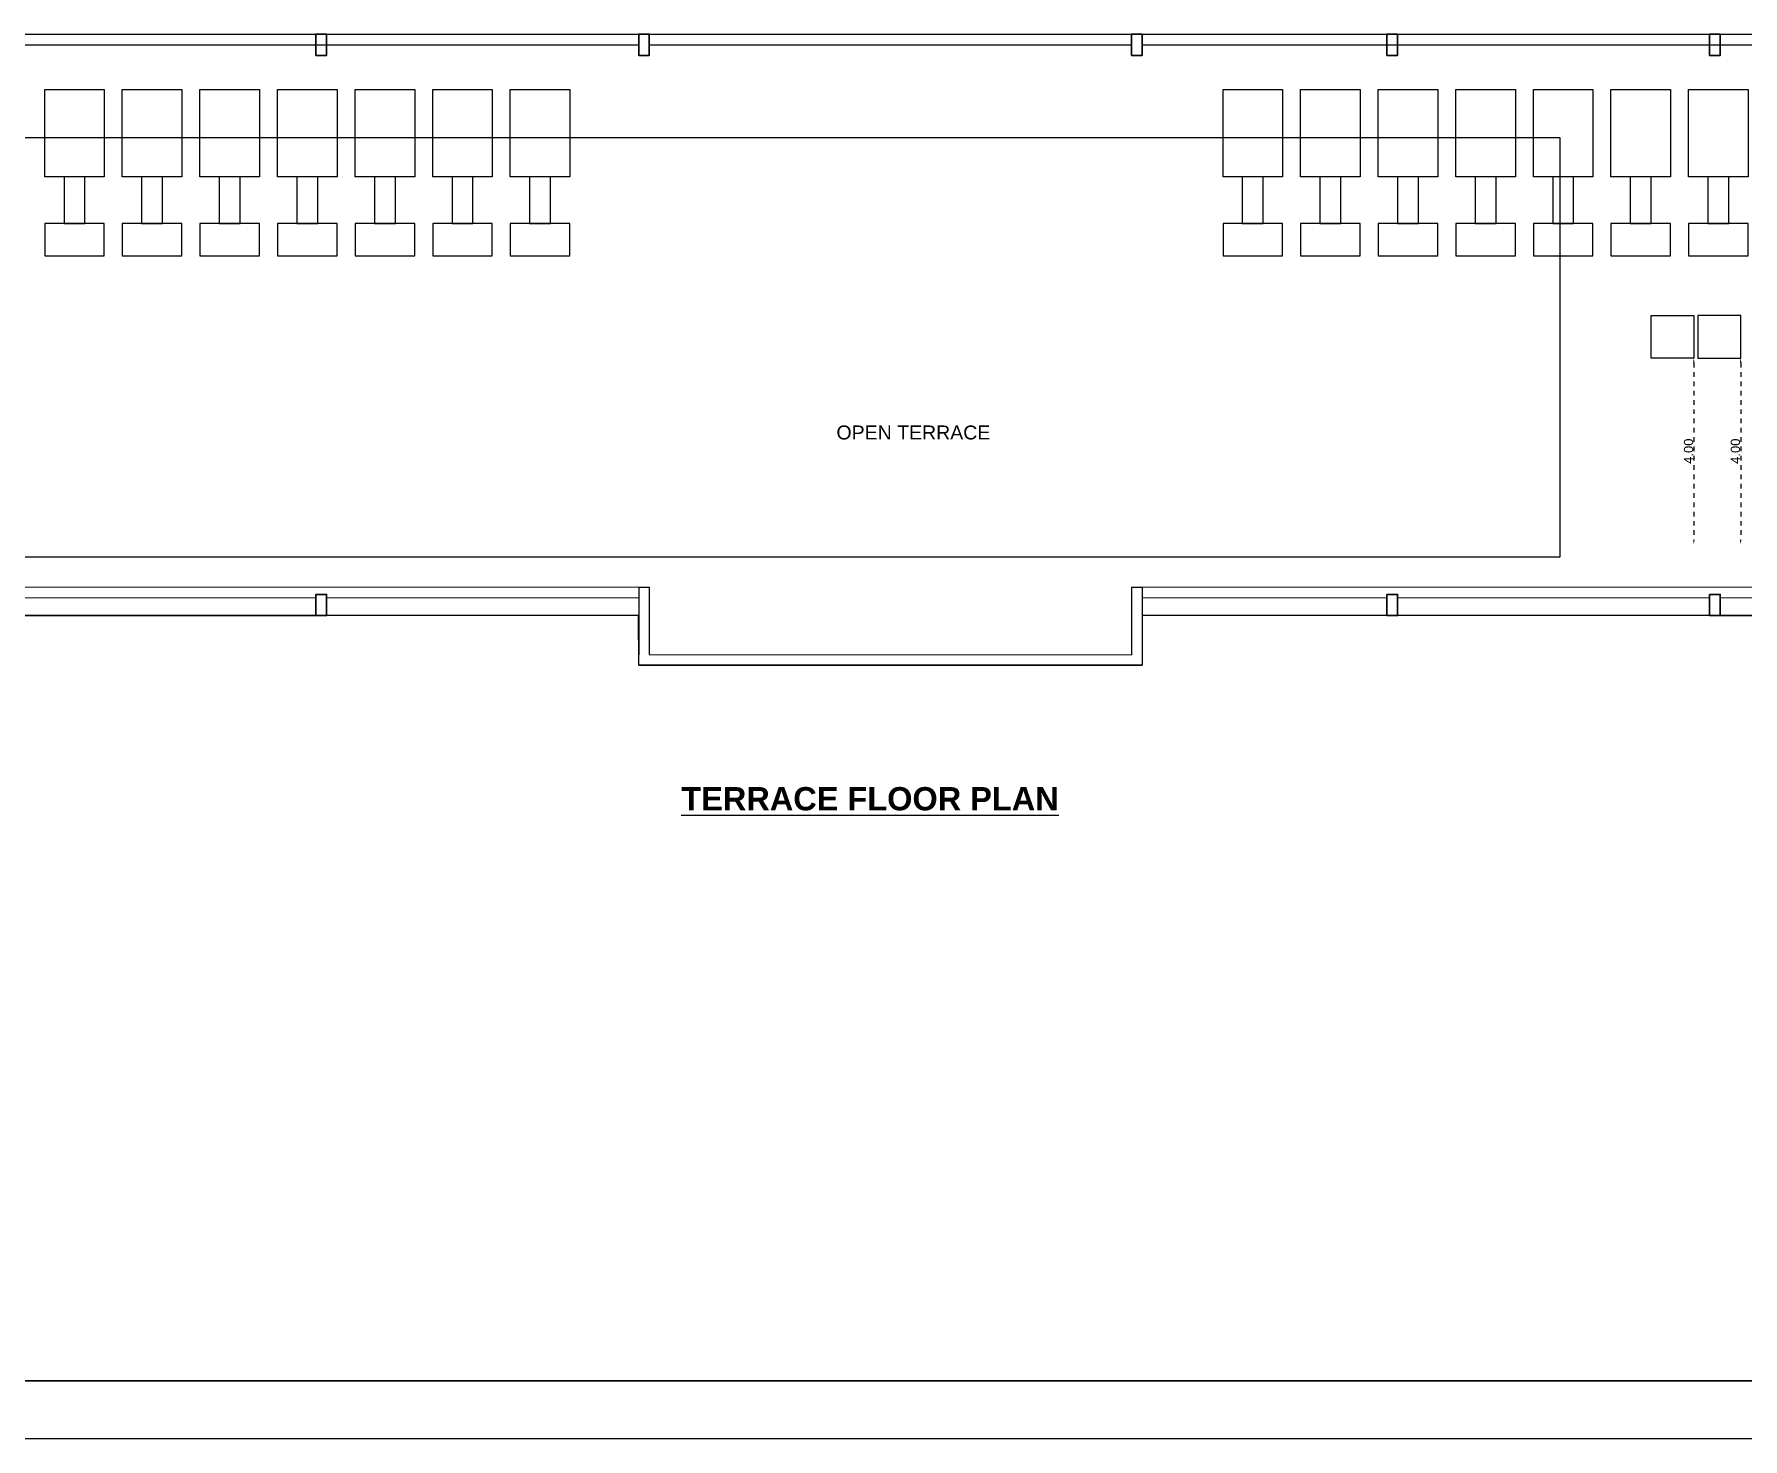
# Model space of a CAD drawing. Header units: metres. Extents: x -1744 to -758, y -4183 to -3914.
# Drawn here: x -857.56 to -820.85, y -4172.82 to -4142.63 of the extents above; entities that cross this region are included whole.
import ezdxf

# ---------------------------------------------------------------- set-up
doc = ezdxf.new("R2010")
doc.units = ezdxf.units.M
doc.header["$PDMODE"] = 3
doc.linetypes.add('DOT2', pattern=[0.125, 0, -0.125])
doc.layers.add('A_---WALLS', color=255, linetype='Continuous', lineweight=30)
for name, color, linetype in [('BLK_1_FLR_4_ROOF_AREA', 54, 'Continuous'), ('BLK_1_TERRACESERVICE_UTILITYDISTANCE', 1, 'Continuous'), ('SOLAR WATER HEATER', 88, 'Continuous'), ('SOLAR_PANEL', 3, 'Continuous'), ('SOLAR_WATER_HEATER', 1, 'Continuous'), ('TEXT', 7, 'Continuous'), ('WALL', 7, 'Continuous')]:
    doc.layers.add(name, color=color, linetype=linetype)
doc.styles.add('CORPORATION', font='arial.ttf')
doc.styles.add('STYLE1', font='arial.ttf')
doc.styles.add('TITLE', font='arialbd.ttf')
doc.dimstyles.new('Dim-outter', dxfattribs={"dimtxt": 1, "dimasz": 1, "dimexe": 0, "dimexo": 0, "dimgap": 1, "dimtad": 1, "dimlfac": -1, "dimzin": 3, "dimdsep": 46, "dimtxsty": 'CORPORATION', "dimblk": 'ARCHTICK', "dimcen": 0.125, "dimclrd": 8, "dimclre": 8, "dimclrt": 256, "dimazin": 0, "dimtfac": 0.5, "dimtix": 1, "dimtmove": 2, "dimatfit": 3, "dimfxl": 0, "dimtolj": 1, "dimtzin": 0, "dimarcsym": 0})

# ---------------------------------------------------------------- blocks, each defined once
blk = doc.blocks.new('A$C10EB0513')
at = {"layer": 'SOLAR WATER HEATER', "lineweight": -2}
for points in [[(-1.172, 0), (-2.452, 0), (-2.452, -1.872), (-1.172, -1.872)], [(-2.037, -1.872), (-1.587, -1.872), (-1.587, -2.874), (-2.037, -2.874)], [(-1.172, -3.57), (-2.452, -3.57), (-2.452, -2.874), (-1.172, -2.874)]]:
    blk.add_lwpolyline(points, close=True, dxfattribs=at)
blk = doc.blocks.new('A$C1C9B1590')
for p, q in [((761.142, 40.106), (771.505, 40.106)), ((771.734, 40.334), (821.721, 40.334)), ((771.734, 40.106), (821.493, 40.106)), ((760.914, 28.449), (760.914, 26.998)), ((747.274, 27.838), (753.979, 27.838)), ((760.914, 26.771), (760.914, 26.998))]:
    blk.add_line(p, q)
at = {"lineweight": 0}
blk.add_line((747.274, 28.219), (753.979, 28.219), dxfattribs=at)
at = {"color": 1}
blk.add_lwpolyline([(704.169, 97.145), (847.148, 97.145), (847.148, 10.145), (704.169, 10.145)], close=True, dxfattribs=at)
at = {"color": 6, "lineweight": 30}
for points in [[(753.979, 40.334), (754.208, 40.334), (754.208, 39.877), (753.979, 39.877)], [(760.914, 40.334), (761.142, 40.334), (761.142, 39.877), (760.914, 39.877)], [(771.505, 40.334), (771.734, 40.334), (771.734, 39.877), (771.505, 39.877)], [(776.992, 40.334), (777.22, 40.334), (777.22, 39.877), (776.992, 39.877)], [(783.926, 40.334), (784.155, 40.334), (784.155, 39.877), (783.926, 39.877)], [(753.979, 28.295), (754.208, 28.295), (754.208, 27.838), (753.979, 27.838)], [(776.992, 28.295), (777.22, 28.295), (777.22, 27.838), (776.992, 27.838)], [(783.926, 28.295), (784.155, 28.295), (784.155, 27.838), (783.926, 27.838)]]:
    blk.add_lwpolyline(points, close=True, dxfattribs=at)
at = {"layer": 'A_---WALLS'}
blk.add_lwpolyline([(705.419, 95.895), (845.898, 95.895), (845.898, 11.395), (705.419, 11.395)], close=True, dxfattribs=at)
at = {"layer": 'WALL'}
for p, q in [((713.212, 40.106), (760.914, 40.106)), ((760.914, 28.449), (761.142, 28.449)), ((761.142, 28.449), (761.142, 26.999)), ((771.505, 28.448), (771.505, 26.998)), ((771.505, 28.448), (771.734, 28.448)), ((771.734, 28.448), (771.734, 26.77)), ((784.155, 27.838), (790.86, 27.838)), ((761.142, 26.999), (771.505, 26.998)), ((760.914, 26.771), (771.734, 26.77))]:
    blk.add_line(p, q, dxfattribs=at)
at = {"layer": 'WALL', "lineweight": 0}
for p, q in [((721.822, 28.449), (760.914, 28.449)), ((771.734, 28.448), (812.883, 28.449)), ((754.208, 28.219), (760.914, 28.219)), ((771.734, 28.218), (776.992, 28.218)), ((777.22, 28.218), (783.926, 28.218)), ((784.155, 28.218), (790.86, 28.218))]:
    blk.add_line(p, q, dxfattribs=at)
at = {"layer": 'WALL', "xscale": -1}
for p in [(746.979, 39.142), (748.646, 39.142), (750.314, 39.142), (751.981, 39.142), (753.649, 39.142), (755.316, 39.142), (756.983, 39.142), (772.298, 39.142), (773.965, 39.142), (775.632, 39.142), (777.3, 39.142), (778.967, 39.142), (780.635, 39.142), (782.302, 39.142)]:
    blk.add_blockref('A$C10EB0513', p, dxfattribs=at)
at = {"layer": 'TEXT', "style": 'STYLE1'}
blk.add_text('OPEN TERRACE', height=0.3, dxfattribs=at).set_placement((765.164, 31.624))
at = {"layer": 'TEXT', "color": 0, "ltscale": 10, "insert": (765.885, 23.899), "char_height": 0.5, "width": 23.17673, "attachment_point": 5, "line_spacing_factor": 1.32, "style": 'TITLE'}
blk.add_mtext('{\\LTERRACE FLOOR PLAN}', dxfattribs=at)
blk = doc.blocks.new('*D558')
at = {"layer": 'BLK_1_TERRACESERVICE_UTILITYDISTANCE', "color": 2, "linetype": 'DOT2', "lineweight": -2, "ltscale": 0.05}
blk.add_line((-820.895, -4149.692), (-820.895, -4153.492), dxfattribs=at)
at = {"layer": 'BLK_1_TERRACESERVICE_UTILITYDISTANCE', "color": 2, "ltscale": 0.05}
for points in [[(-820.912, -4149.692), (-820.878, -4149.692), (-820.895, -4149.592)], [(-820.912, -4153.492), (-820.878, -4153.492), (-820.895, -4153.592)]]:
    blk.add_solid(points, dxfattribs=at)
at = {"layer": 'DEFPOINTS', "color": 0, "ltscale": 0.05}
for p in [(-820.895, -4149.592), (-820.895, -4153.592), (-820.895, -4153.592)]:
    blk.add_point(p, dxfattribs=at)
at = {"layer": 'BLK_1_TERRACESERVICE_UTILITYDISTANCE', "color": 2, "ltscale": 0.05, "insert": (-821.007, -4151.592), "char_height": 0.2, "attachment_point": 5, "rotation": 90, "style": 'CORPORATION'}
blk.add_mtext('\\A1;4.00', dxfattribs=at)
blk = doc.blocks.new('*D559')
at = {"layer": 'BLK_1_TERRACESERVICE_UTILITYDISTANCE', "color": 2, "linetype": 'DOT2', "lineweight": -2, "ltscale": 0.05}
blk.add_line((-821.902, -4149.692), (-821.902, -4153.492), dxfattribs=at)
at = {"layer": 'BLK_1_TERRACESERVICE_UTILITYDISTANCE', "color": 2, "ltscale": 0.05}
for points in [[(-821.918, -4149.692), (-821.885, -4149.692), (-821.902, -4149.592)], [(-821.918, -4153.492), (-821.885, -4153.492), (-821.902, -4153.592)]]:
    blk.add_solid(points, dxfattribs=at)
at = {"layer": 'DEFPOINTS', "color": 0, "ltscale": 0.05}
for p in [(-821.902, -4149.592), (-821.902, -4153.592), (-821.902, -4153.592)]:
    blk.add_point(p, dxfattribs=at)
at = {"layer": 'BLK_1_TERRACESERVICE_UTILITYDISTANCE', "color": 2, "ltscale": 0.05, "insert": (-822.014, -4151.592), "char_height": 0.2, "attachment_point": 5, "rotation": 90, "style": 'CORPORATION'}
blk.add_mtext('\\A1;4.00', dxfattribs=at)

msp = doc.modelspace()

# ---------------------------------------------------------------- linework, layer by layer
at = {"layer": 'BLK_1_FLR_4_ROOF_AREA', "color": 54}
msp.add_lwpolyline([(-892.50477, -4169.43559), (-892.50477, -4142.62869), (-783.76737, -4142.62869), (-783.76737, -4166.43828), (-793.21617, -4166.43828), (-793.21617, -4155.12549), (-833.75457, -4155.12549), (-833.7542, -4156.19285), (-844.5746, -4156.19285), (-844.57497, -4155.12549), (-883.05597, -4155.12549), (-883.05597, -4169.43559)], close=True, dxfattribs=at)
at = {"layer": 'SOLAR_PANEL', "color": 3, "lineweight": -3}
msp.add_lwpolyline([(-884.77395, -4153.86002), (-824.77395, -4153.86002), (-824.77395, -4144.86002), (-884.77395, -4144.86002)], close=True, dxfattribs=at)
at = {"layer": 'SOLAR_WATER_HEATER', "color": 1}
for points in [[(-822.82161, -4149.59201), (-822.82161, -4148.67201), (-821.90161, -4148.67201), (-821.90161, -4149.59201)], [(-821.81487, -4148.67201), (-821.81487, -4149.59201), (-820.89487, -4149.59201), (-820.89487, -4148.67201)]]:
    msp.add_lwpolyline(points, close=True, dxfattribs=at)

# ---------------------------------------------------------------- block references
at = {"layer": 'WALL'}
msp.add_blockref('A$C1C9B1590', (-1605.48862, -4182.96317), dxfattribs=at)

# ---------------------------------------------------------------- dimensions: what is measured, and where the dimension line sits
at = {"layer": 'BLK_1_TERRACESERVICE_UTILITYDISTANCE', "color": 2, "ltscale": 0.05}
for base, p1, p2, picture, middle in [((-821.90161, -4153.59201), (-821.90161, -4149.59201), (-821.90161, -4153.59201), '*D559', (-822.01373, -4151.59201)), ((-820.89487, -4153.59201), (-820.89487, -4149.59201), (-820.89487, -4153.59201), '*D558', (-821.00698, -4151.59201))]:
    dim = msp.add_linear_dim(base=base, p1=p1, p2=p2, angle=90, dimstyle='Dim-outter', override={"dimtxt": 0.2, "dimasz": 0.1, "dimgap": 0.01, "dimpost": '\\X', "dimsah": 1, "dimclrd": 2, "dimclre": 2, "dimclrt": 2}, dxfattribs=at)
    dim.commit()
    dim.dimension.update_dxf_attribs({"geometry": picture, "text_midpoint": middle})

doc.saveas('drawing.dxf')
